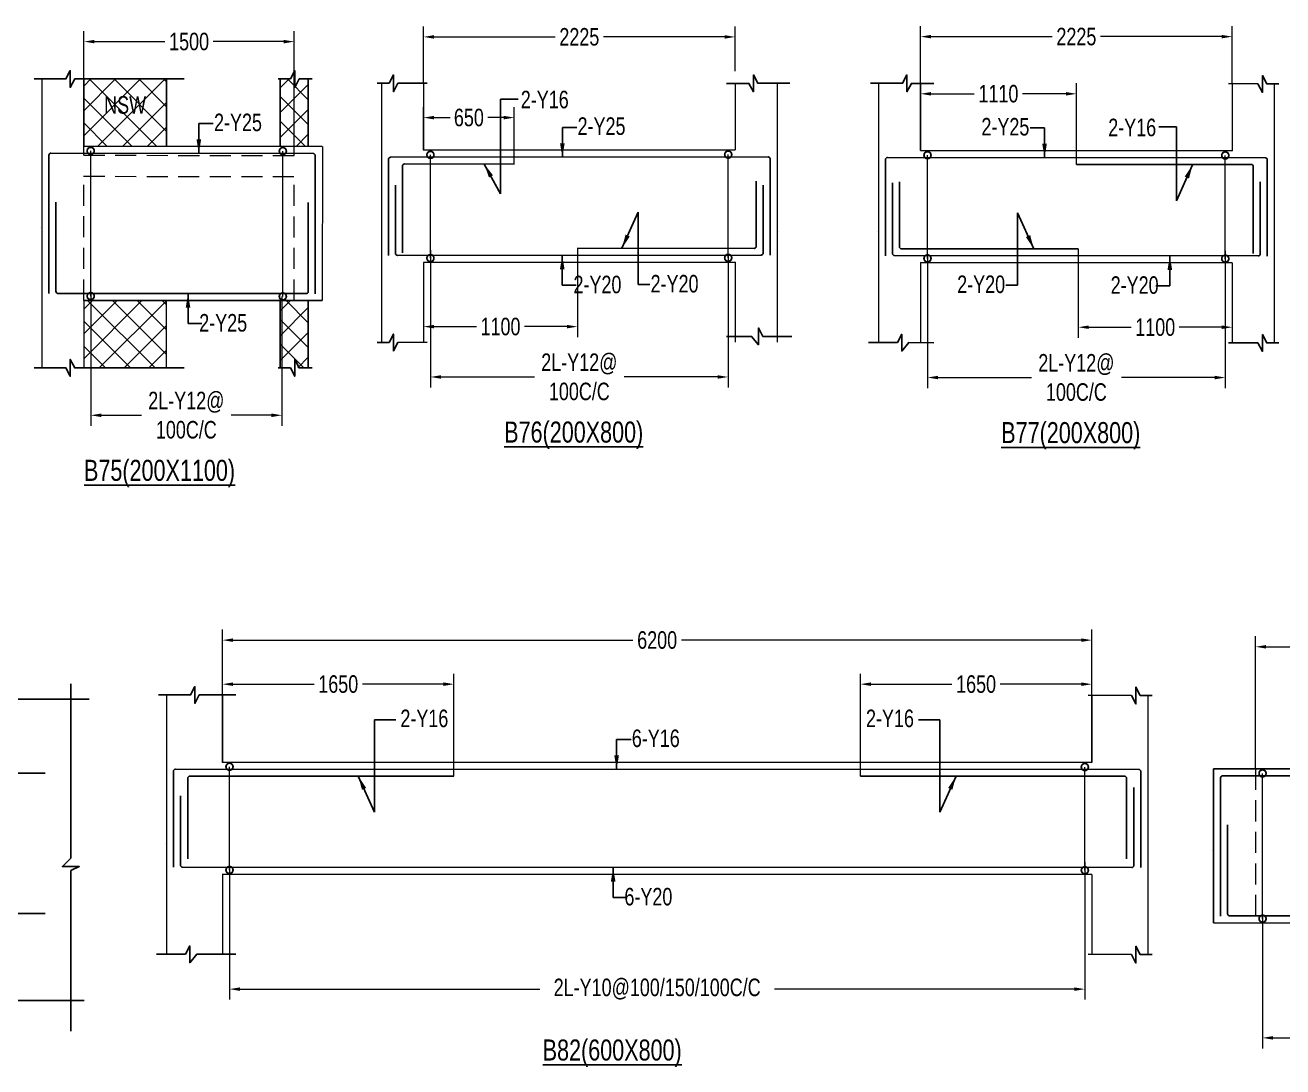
# Model space of a CAD drawing. Header units: millimetres. Extents: x -9667 to 132562, y -132456 to -91255.
# Drawn here: x 52650 to 61619, y -107970 to -100539 of the extents above; entities that cross this region are included whole.
import ezdxf

# ---------------------------------------------------------------- set-up
doc = ezdxf.new("R2010")
doc.units = ezdxf.units.MM
doc.header["$LTSCALE"] = 100
doc.header["$MEASUREMENT"] = 0
doc.linetypes.add('CONTINU', pattern=[0])
doc.linetypes.add('HIDDEN', pattern=[0.375, 0.25, -0.125])
doc.layers.get('Defpoints').update_dxf_attribs({"color": 1, "lineweight": 0})
for name, color, linetype in [('-S-BMNO', 1, 'Continuous'), ('-S-MISC', 8, 'Continuous'), ('-STR-BEAM', 7, 'CONTINU'), ('-STR-REINF', 3, 'Continuous')]:
    doc.layers.add(name, color=color, linetype=linetype)
for name, color, linetype, lineweight in [('-S-STIRRUPS DIM', 6, 'Continuous', 9), ('-S-STIRUP', 11, 'Continuous', 9), ('-S-TEXT', 6, 'Continuous', 0), ('-STR-COLUMN', 5, 'HIDDEN', 13), ('S-COL HATCH', 9, 'Continuous', 0), ('SLAB LINE', 254, 'HIDDEN', 20)]:
    doc.layers.add(name, color=color, linetype=linetype, lineweight=lineweight)
doc.styles.add('BEAM-LS', font='romans.shx', dxfattribs={"width": 0.8})
doc.styles.add('SOBHA', font='swisscl.ttf', dxfattribs={"width": 0.9})
doc.styles.add('sobha.sed', font='swisscl.ttf')
doc.dimstyles.new('S-50', dxfattribs={"dimscale": 50, "dimtxt": 2.5, "dimasz": 2, "dimexe": 0.5, "dimexo": 0.25, "dimgap": 0.25, "dimtad": 0, "dimdec": 0, "dimrnd": 0.0005, "dimzin": 0, "dimdsep": 46, "dimtxsty": 'sobha.sed', "dimblk": 'OBLIQUE', "dimcen": 0.09, "dimclrd": 8, "dimclre": 8, "dimclrt": 6, "dimadec": 0, "dimazin": 0, "dimtfac": 1, "dimtdec": 0, "dimtofl": 0, "dimtmove": 2, "dimatfit": 3, "dimfxl": 0.18, "dimtolj": 1, "dimtzin": 0, "dimlwd": -1, "dimlwe": -1, "dimarcsym": 0})
doc.dimstyles.new('S-DIM50', dxfattribs={"dimscale": 50, "dimtxt": 2.5, "dimasz": 1.5, "dimexe": 1.5, "dimexo": 1, "dimgap": 0.5, "dimtad": 0, "dimdec": 0, "dimzin": 0, "dimdsep": 46, "dimtxsty": 'SOBHA', "dimcen": 0.09, "dimclrd": 256, "dimclre": 256, "dimclrt": 6, "dimadec": 5, "dimazin": 0, "dimtfac": 1, "dimtdec": 0, "dimtofl": 0, "dimtmove": 0, "dimatfit": 3, "dimfxl": 0.18, "dimtolj": 1, "dimtzin": 0, "dimlwd": -1, "dimlwe": -1, "dimarcsym": 0})
doc.dimstyles.new('STIRUP', dxfattribs={"dimscale": 50, "dimtxt": 2.5, "dimasz": 2.2, "dimexe": 0, "dimexo": 0, "dimgap": 0.5, "dimtad": 0, "dimdec": 0, "dimzin": 0, "dimdsep": 46, "dimtxsty": 'BEAM-LS', "dimblk": 'DOTSMALL', "dimcen": 0.09, "dimclrd": 256, "dimclre": 256, "dimclrt": 256, "dimadec": 5, "dimazin": 0, "dimtfac": 1, "dimtdec": 0, "dimtofl": 0, "dimtmove": 0, "dimatfit": 3, "dimldrblk": 'DOTSMALL', "dimfxl": 0, "dimfxlon": 1, "dimtolj": 1, "dimtzin": 0, "dimlwd": -1, "dimlwe": -1, "dimarcsym": 0})
pattern_1 = [(45, (316863.11, 18748.93), (-88.38835, 88.38835), []), (135, (316863.11, 18748.93), (-88.38835, -88.38835), [])]

# ---------------------------------------------------------------- blocks, each defined once
blk = doc.blocks.new('_Oblique')
at = {"color": 0, "linetype": 'ByBlock', "lineweight": -2}
blk.add_line((-0.5, -0.5), (0.5, 0.5), dxfattribs=at)
blk = doc.blocks.new('*D183')
at = {"layer": '-S-STIRRUPS DIM', "color": 251, "transparency": 16777216}
for p, q in [((61208.7, -102148.3), (61208.7, -103127.9)), ((59085, -102191.5), (59085, -103127.9)), ((59160, -103052.9), (59826.2, -103052.9)), ((61133.7, -103052.9), (60467.5, -103052.9))]:
    blk.add_line(p, q, dxfattribs=at)
for points in [[(59160, -103040.4), (59160, -103065.4), (59085, -103052.9)], [(61133.7, -103040.4), (61133.7, -103065.4), (61208.7, -103052.9)]]:
    blk.add_solid(points, dxfattribs=at)
at = {"layer": 'Defpoints', "color": 0, "transparency": 16777216}
for p in [(61208.7, -102148.3, 178586.6), (59085, -102191.5, 0), (59085, -103052.9)]:
    blk.add_point(p, dxfattribs=at)
at = {"layer": '-S-STIRRUPS DIM', "color": 6, "transparency": 16777216, "insert": (60146.8, -103052.9), "char_height": 125, "attachment_point": 5, "style": 'sobha.sed'}
blk.add_mtext('\\A1;2L-Y12@\\P100C/C', dxfattribs=at)
blk = doc.blocks.new('_DotSmall')
at = {"color": 0, "linetype": 'ByBlock', "const_width": 0.5}
blk.add_lwpolyline([(-0.0625, 0, 1), (0.0625, 0, 1)], format="xyb", close=True, dxfattribs=at)
blk = doc.blocks.new('*D184')
at = {"layer": '-S-STIRUP', "ltscale": 100, "transparency": 16777216}
blk.add_line((61208.7, -102205.2), (61208.7, -101468.5), dxfattribs=at)
at = {"layer": 'Defpoints', "color": 0, "linetype": 'CONTINU', "ltscale": 100, "transparency": 16777216}
for p in [(61208.7, -101468.5), (61208.7, -101468.5), (61208.7, -102205.2)]:
    blk.add_point(p, dxfattribs=at)
at = {"layer": '-S-STIRUP', "linetype": 'CONTINU', "ltscale": 100, "transparency": 16777216, "xscale": 100, "yscale": 100, "zscale": 100}
for p, rotation in [((61208.7, -101468.5), 90), ((61208.7, -102205.2), 270)]:
    blk.add_blockref('_DotSmall', p, dxfattribs=dict(at, rotation=rotation))
blk = doc.blocks.new('*D185')
at = {"layer": '-S-STIRUP', "ltscale": 100, "transparency": 16777216}
blk.add_line((59085, -102203.2), (59085, -101466.5), dxfattribs=at)
at = {"layer": 'Defpoints', "color": 0, "linetype": 'CONTINU', "ltscale": 100, "transparency": 16777216}
for p in [(59085, -101466.5), (59085, -101466.5), (59085, -102203.2)]:
    blk.add_point(p, dxfattribs=at)
at = {"layer": '-S-STIRUP', "linetype": 'CONTINU', "ltscale": 100, "transparency": 16777216, "xscale": 100, "yscale": 100, "zscale": 100}
for p, rotation in [((59085, -101466.5), 90), ((59085, -102203.2), 270)]:
    blk.add_blockref('_DotSmall', p, dxfattribs=dict(at, rotation=rotation))
blk = doc.blocks.new('*D186')
at = {"layer": '-S-STIRRUPS DIM', "color": 251, "transparency": 16777216}
for p, q in [((59035, -100954.4), (59035, -100546.3)), ((61258.5, -100956.4), (61258.5, -100546.3)), ((59110, -100621.3), (59973.6, -100621.3)), ((61183.5, -100621.3), (60319.9, -100621.3))]:
    blk.add_line(p, q, dxfattribs=at)
for points in [[(59110, -100608.8), (59110, -100633.8), (59035, -100621.3)], [(61183.5, -100608.8), (61183.5, -100633.8), (61258.5, -100621.3)]]:
    blk.add_solid(points, dxfattribs=at)
at = {"layer": 'Defpoints', "color": 0, "transparency": 16777216}
for p in [(59035, -100621.3), (59035, -100954.4), (61258.5, -100956.4, 0)]:
    blk.add_point(p, dxfattribs=at)
at = {"layer": '-S-STIRRUPS DIM', "color": 6, "transparency": 16777216, "insert": (60146.8, -100621.3), "char_height": 125, "attachment_point": 5, "style": 'sobha.sed'}
blk.add_mtext('\\A1;2225', dxfattribs=at)
blk = doc.blocks.new('*D140')
at = {"layer": '-S-STIRRUPS DIM', "color": 251, "transparency": 16777216}
for p, q in [((61474.7, -106901.6), (61474.7, -107838.1)), ((66949.9, -106858.5), (66949.9, -107838.1)), ((61549.7, -107763.1), (63698.3, -107763.1)), ((66874.9, -107763.1), (64726.3, -107763.1))]:
    blk.add_line(p, q, dxfattribs=at)
for points in [[(61549.7, -107750.6), (61549.7, -107775.6), (61474.7, -107763.1)], [(66874.9, -107750.6), (66874.9, -107775.6), (66949.9, -107763.1)]]:
    blk.add_solid(points, dxfattribs=at)
at = {"layer": 'Defpoints', "color": 0, "transparency": 16777216}
for p in [(61474.7, -106901.6, 0), (66949.9, -106858.5, 178586.6), (61474.7, -107763.1)]:
    blk.add_point(p, dxfattribs=at)
at = {"layer": '-S-STIRRUPS DIM', "color": 6, "transparency": 16777216, "insert": (64212.3, -107763.1), "char_height": 125, "attachment_point": 5, "style": 'sobha.sed'}
blk.add_mtext('\\A1;2L-Y8@200C/C', dxfattribs=at)
blk = doc.blocks.new('*D142')
at = {"layer": '-S-STIRUP', "ltscale": 100, "transparency": 16777216}
blk.add_line((61474.7, -106913.3), (61474.7, -105876.6), dxfattribs=at)
at = {"layer": 'Defpoints', "color": 0, "linetype": 'CONTINU', "ltscale": 100, "transparency": 16777216}
for p in [(61474.7, -105876.6), (61474.7, -105876.6), (61474.7, -106913.3)]:
    blk.add_point(p, dxfattribs=at)
at = {"layer": '-S-STIRUP', "linetype": 'CONTINU', "ltscale": 100, "transparency": 16777216, "xscale": 100, "yscale": 100, "zscale": 100}
for p, rotation in [((61474.7, -105876.6), 90), ((61474.7, -106913.3), 270)]:
    blk.add_blockref('_DotSmall', p, dxfattribs=dict(at, rotation=rotation))
blk = doc.blocks.new('*D143')
at = {"layer": '-S-STIRRUPS DIM', "color": 251, "transparency": 16777216}
for p, q in [((61424.7, -105843.6), (61424.7, -104898.6)), ((66999.7, -105308.7), (66999.7, -104898.6)), ((61499.7, -104973.6), (64039, -104973.6)), ((66924.7, -104973.6), (64385.4, -104973.6))]:
    blk.add_line(p, q, dxfattribs=at)
for points in [[(61499.7, -104961.1), (61499.7, -104986.1), (61424.7, -104973.6)], [(66924.7, -104961.1), (66924.7, -104986.1), (66999.7, -104973.6)]]:
    blk.add_solid(points, dxfattribs=at)
at = {"layer": 'Defpoints', "color": 0, "transparency": 16777216}
for p in [(61424.7, -104973.6), (66999.7, -105308.7, 0), (61424.7, -105843.6, 0)]:
    blk.add_point(p, dxfattribs=at)
at = {"layer": '-S-STIRRUPS DIM', "color": 6, "transparency": 16777216, "insert": (64212.2, -104973.6), "char_height": 125, "attachment_point": 5, "style": 'sobha.sed'}
blk.add_mtext('\\A1;5575', dxfattribs=at)
blk = doc.blocks.new('*D159')
at = {"layer": '-S-STIRRUPS DIM', "color": 251, "transparency": 16777216}
for p, q in [((53117, -102460.5), (53117, -103397)), ((54480.9, -102473.9), (54480.9, -103397)), ((53192, -103322), (53478.3, -103322)), ((54405.9, -103322), (54119.6, -103322))]:
    blk.add_line(p, q, dxfattribs=at)
for points in [[(53192, -103309.5), (53192, -103334.5), (53117, -103322)], [(54405.9, -103309.5), (54405.9, -103334.5), (54480.9, -103322)]]:
    blk.add_solid(points, dxfattribs=at)
at = {"layer": 'Defpoints', "color": 0, "transparency": 16777216}
for p in [(53117, -102460.5, 0), (54480.9, -102473.9, 178586.6), (53117, -103322)]:
    blk.add_point(p, dxfattribs=at)
at = {"layer": '-S-STIRRUPS DIM', "color": 6, "transparency": 16777216, "insert": (53799, -103322), "char_height": 125, "attachment_point": 5, "style": 'sobha.sed'}
blk.add_mtext('\\A1;2L-Y12@\\P100C/C', dxfattribs=at)
blk = doc.blocks.new('*D160')
at = {"layer": '-S-STIRUP', "ltscale": 100, "transparency": 16777216}
blk.add_line((54487.2, -102474.3), (54487.2, -101437.6), dxfattribs=at)
at = {"layer": 'Defpoints', "color": 0, "linetype": 'CONTINU', "ltscale": 100, "transparency": 16777216}
for p in [(54487.2, -101437.6), (54487.2, -101437.6), (54487.2, -102474.3)]:
    blk.add_point(p, dxfattribs=at)
at = {"layer": '-S-STIRUP', "linetype": 'CONTINU', "ltscale": 100, "transparency": 16777216, "xscale": 100, "yscale": 100, "zscale": 100}
for p, rotation in [((54487.2, -101437.6), 90), ((54487.2, -102474.3), 270)]:
    blk.add_blockref('_DotSmall', p, dxfattribs=dict(at, rotation=rotation))
blk = doc.blocks.new('*D161')
at = {"layer": '-S-STIRUP', "ltscale": 100, "transparency": 16777216}
blk.add_line((53117, -102472.2), (53117, -101435.5), dxfattribs=at)
at = {"layer": 'Defpoints', "color": 0, "linetype": 'CONTINU', "ltscale": 100, "transparency": 16777216}
for p in [(53117, -101435.5), (53117, -101435.5), (53117, -102472.2)]:
    blk.add_point(p, dxfattribs=at)
at = {"layer": '-S-STIRUP', "linetype": 'CONTINU', "ltscale": 100, "transparency": 16777216, "xscale": 100, "yscale": 100, "zscale": 100}
for p, rotation in [((53117, -101435.5), 90), ((53117, -102472.2), 270)]:
    blk.add_blockref('_DotSmall', p, dxfattribs=dict(at, rotation=rotation))
blk = doc.blocks.new('*D162')
at = {"layer": '-S-STIRRUPS DIM', "color": 251, "transparency": 16777216}
for p, q in [((53068.7, -101402.5), (53068.7, -100581.8)), ((54568.7, -101403.6), (54568.7, -100581.8)), ((53143.7, -100656.8), (53646.8, -100656.8)), ((54493.7, -100656.8), (53990.6, -100656.8))]:
    blk.add_line(p, q, dxfattribs=at)
for points in [[(53143.7, -100644.3), (53143.7, -100669.3), (53068.7, -100656.8)], [(54493.7, -100644.3), (54493.7, -100669.3), (54568.7, -100656.8)]]:
    blk.add_solid(points, dxfattribs=at)
at = {"layer": 'Defpoints', "color": 0, "transparency": 16777216}
for p in [(53068.7, -100656.8), (53068.7, -101402.5, 0), (54568.7, -101403.6, 0)]:
    blk.add_point(p, dxfattribs=at)
at = {"layer": '-S-STIRRUPS DIM', "color": 6, "transparency": 16777216, "insert": (53818.7, -100656.8), "char_height": 125, "attachment_point": 5, "style": 'sobha.sed'}
blk.add_mtext('\\A1;1500', dxfattribs=at)
blk = doc.blocks.new('*D200')
at = {"layer": '-S-STIRRUPS DIM', "color": 251, "transparency": 16777216}
for p, q in [((54107, -106554), (54107, -107490.4)), ((60207.2, -106510.8), (60207.2, -107490.4)), ((54182, -107415.4), (56321.1, -107415.4)), ((60132.2, -107415.4), (57993, -107415.4))]:
    blk.add_line(p, q, dxfattribs=at)
for points in [[(54182, -107402.9), (54182, -107427.9), (54107, -107415.4)], [(60132.2, -107402.9), (60132.2, -107427.9), (60207.2, -107415.4)]]:
    blk.add_solid(points, dxfattribs=at)
at = {"layer": 'Defpoints', "color": 0, "transparency": 16777216}
for p in [(54107, -106554, 0), (60207.2, -106510.8, 178586.6), (54107, -107415.4)]:
    blk.add_point(p, dxfattribs=at)
at = {"layer": '-S-STIRRUPS DIM', "color": 6, "transparency": 16777216, "insert": (57157.1, -107415.4), "char_height": 125, "attachment_point": 5, "style": 'sobha.sed'}
blk.add_mtext('\\A1;2L-Y10@100/150/100C/C', dxfattribs=at)
blk = doc.blocks.new('*D201')
at = {"layer": '-S-STIRUP', "ltscale": 100, "transparency": 16777216}
blk.add_line((60207.2, -106567.8), (60207.2, -105831), dxfattribs=at)
at = {"layer": 'Defpoints', "color": 0, "linetype": 'CONTINU', "ltscale": 100, "transparency": 16777216}
for p in [(60207.2, -105831), (60207.2, -105831), (60207.2, -106567.8)]:
    blk.add_point(p, dxfattribs=at)
at = {"layer": '-S-STIRUP', "linetype": 'CONTINU', "ltscale": 100, "transparency": 16777216, "xscale": 100, "yscale": 100, "zscale": 100}
for p, rotation in [((60207.2, -105831), 90), ((60207.2, -106567.8), 270)]:
    blk.add_blockref('_DotSmall', p, dxfattribs=dict(at, rotation=rotation))
blk = doc.blocks.new('*D202')
at = {"layer": '-S-STIRUP', "ltscale": 100, "transparency": 16777216}
blk.add_line((54107, -106565.7), (54107, -105829), dxfattribs=at)
at = {"layer": 'Defpoints', "color": 0, "linetype": 'CONTINU', "ltscale": 100, "transparency": 16777216}
for p in [(54107, -105829), (54107, -105829), (54107, -106565.7)]:
    blk.add_point(p, dxfattribs=at)
at = {"layer": '-S-STIRUP', "linetype": 'CONTINU', "ltscale": 100, "transparency": 16777216, "xscale": 100, "yscale": 100, "zscale": 100}
for p, rotation in [((54107, -105829), 90), ((54107, -106565.7), 270)]:
    blk.add_blockref('_DotSmall', p, dxfattribs=dict(at, rotation=rotation))
blk = doc.blocks.new('*D203')
at = {"layer": '-S-STIRRUPS DIM', "color": 251, "transparency": 16777216}
for p, q in [((54057, -105169.4), (54057, -104850.9)), ((60257, -105261), (60257, -104850.9)), ((54132, -104925.9), (56983.4, -104925.9)), ((60182, -104925.9), (57330.6, -104925.9))]:
    blk.add_line(p, q, dxfattribs=at)
for points in [[(54132, -104913.4), (54132, -104938.4), (54057, -104925.9)], [(60182, -104913.4), (60182, -104938.4), (60257, -104925.9)]]:
    blk.add_solid(points, dxfattribs=at)
at = {"layer": 'Defpoints', "color": 0, "transparency": 16777216}
for p in [(54057, -104925.9), (54057, -105169.4, 0), (60257, -105261, 0)]:
    blk.add_point(p, dxfattribs=at)
at = {"layer": '-S-STIRRUPS DIM', "color": 6, "transparency": 16777216, "insert": (57157, -104925.9), "char_height": 125, "attachment_point": 5, "style": 'sobha.sed'}
blk.add_mtext('\\A1;6200', dxfattribs=at)
blk = doc.blocks.new('*D357')
at = {"layer": '-S-STIRRUPS DIM', "color": 251, "transparency": 16777216}
for p, q in [((60159.8, -102134.4), (60159.8, -102769)), ((61258.5, -102235.5), (61258.5, -102769)), ((60234.8, -102694), (60537.2, -102694)), ((61183.5, -102694), (60881, -102694))]:
    blk.add_line(p, q, dxfattribs=at)
for points in [[(60234.8, -102681.5), (60234.8, -102706.5), (60159.8, -102694)], [(61183.5, -102681.5), (61183.5, -102706.5), (61258.5, -102694)]]:
    blk.add_solid(points, dxfattribs=at)
at = {"layer": 'Defpoints', "color": 0, "transparency": 16777216}
for p in [(60159.8, -102134.4, 0), (61258.5, -102235.5, 0), (60159.8, -102694)]:
    blk.add_point(p, dxfattribs=at)
at = {"layer": '-S-STIRRUPS DIM', "color": 6, "transparency": 16777216, "insert": (60709.1, -102694), "char_height": 125, "attachment_point": 5, "style": 'sobha.sed'}
blk.add_mtext('\\A1;1100', dxfattribs=at)
blk = doc.blocks.new('*D358')
at = {"layer": '-S-STIRRUPS DIM', "color": 251, "transparency": 16777216}
for p, q in [((59035, -101433.5), (59035, -100954)), ((60146.8, -101534.4), (60146.8, -100954)), ((59110, -101029), (59419, -101029)), ((60071.8, -101029), (59762.8, -101029))]:
    blk.add_line(p, q, dxfattribs=at)
for points in [[(59110, -101016.5), (59110, -101041.5), (59035, -101029)], [(60071.8, -101016.5), (60071.8, -101041.5), (60146.8, -101029)]]:
    blk.add_solid(points, dxfattribs=at)
at = {"layer": 'Defpoints', "color": 0, "transparency": 16777216}
for p in [(59035, -101029), (59035, -101433.5, 0), (60146.8, -101534.4, 0)]:
    blk.add_point(p, dxfattribs=at)
at = {"layer": '-S-STIRRUPS DIM', "color": 6, "transparency": 16777216, "insert": (59590.9, -101029), "char_height": 125, "attachment_point": 5, "style": 'sobha.sed'}
blk.add_mtext('\\A1;1110', dxfattribs=at)
blk = doc.blocks.new('*D424')
at = {"layer": '-S-STIRRUPS DIM', "color": 251, "transparency": 16777216}
for p, q in [((55490.2, -101429.4), (55490.2, -101123.9)), ((56137.9, -101530.3), (56137.9, -101123.9)), ((55565.2, -101198.9), (55679.6, -101198.9)), ((56062.9, -101198.9), (55948.5, -101198.9))]:
    blk.add_line(p, q, dxfattribs=at)
for points in [[(55565.2, -101186.4), (55565.2, -101211.4), (55490.2, -101198.9)], [(56062.9, -101186.4), (56062.9, -101211.4), (56137.9, -101198.9)]]:
    blk.add_solid(points, dxfattribs=at)
at = {"layer": 'Defpoints', "color": 0, "transparency": 16777216}
for p in [(55490.2, -101198.9), (55490.2, -101429.4, 0), (56137.9, -101530.3, 0)]:
    blk.add_point(p, dxfattribs=at)
at = {"layer": '-S-STIRRUPS DIM', "color": 6, "transparency": 16777216, "insert": (55814.1, -101198.9), "char_height": 125, "attachment_point": 5, "style": 'sobha.sed'}
blk.add_mtext('\\A1;650', dxfattribs=at)
blk = doc.blocks.new('*D420')
at = {"layer": '-S-STIRRUPS DIM', "color": 251, "transparency": 16777216}
for p, q in [((55540, -102144.2), (55540, -103123.8)), ((57663.7, -102187.4), (57663.7, -103123.8)), ((55615, -103048.8), (56281.2, -103048.8)), ((57588.7, -103048.8), (56922.5, -103048.8))]:
    blk.add_line(p, q, dxfattribs=at)
for points in [[(55615, -103036.3), (55615, -103061.3), (55540, -103048.8)], [(57588.7, -103036.3), (57588.7, -103061.3), (57663.7, -103048.8)]]:
    blk.add_solid(points, dxfattribs=at)
at = {"layer": 'Defpoints', "color": 0, "transparency": 16777216}
for p in [(55540, -102144.2, 178586.6), (57663.7, -102187.4, 0), (57663.7, -103048.8)]:
    blk.add_point(p, dxfattribs=at)
at = {"layer": '-S-STIRRUPS DIM', "color": 6, "transparency": 16777216, "insert": (56601.9, -103048.8), "char_height": 125, "attachment_point": 5, "style": 'sobha.sed'}
blk.add_mtext('\\A1;2L-Y12@\\P100C/C', dxfattribs=at)
blk = doc.blocks.new('*D421')
at = {"layer": '-S-STIRRUPS DIM', "color": 251, "transparency": 16777216}
for p, q in [((55490.2, -100958.4), (55490.2, -100548.3)), ((57713.7, -100866.8), (57713.7, -100548.3)), ((55565.2, -100623.3), (56428.8, -100623.3)), ((57638.7, -100623.3), (56775.1, -100623.3))]:
    blk.add_line(p, q, dxfattribs=at)
for points in [[(55565.2, -100610.8), (55565.2, -100635.8), (55490.2, -100623.3)], [(57638.7, -100610.8), (57638.7, -100635.8), (57713.7, -100623.3)]]:
    blk.add_solid(points, dxfattribs=at)
at = {"layer": 'Defpoints', "color": 0, "transparency": 16777216}
for p in [(57713.7, -100623.3), (57713.7, -100866.8, 0), (55490.2, -100958.4, 0)]:
    blk.add_point(p, dxfattribs=at)
at = {"layer": '-S-STIRRUPS DIM', "color": 6, "transparency": 16777216, "insert": (56601.9, -100623.3), "char_height": 125, "attachment_point": 5, "style": 'sobha.sed'}
blk.add_mtext('\\A1;2225', dxfattribs=at)
blk = doc.blocks.new('*D422')
at = {"layer": '-S-STIRUP', "ltscale": 100, "transparency": 16777216}
blk.add_line((55540, -102201.2), (55540, -101464.4), dxfattribs=at)
at = {"layer": 'Defpoints', "color": 0, "linetype": 'CONTINU', "ltscale": 100, "transparency": 16777216}
for p in [(55540, -101464.4), (55540, -101464.4), (55540, -102201.2)]:
    blk.add_point(p, dxfattribs=at)
at = {"layer": '-S-STIRUP', "linetype": 'CONTINU', "ltscale": 100, "transparency": 16777216, "xscale": 100, "yscale": 100, "zscale": 100}
for p, rotation in [((55540, -101464.4), 90), ((55540, -102201.2), 270)]:
    blk.add_blockref('_DotSmall', p, dxfattribs=dict(at, rotation=rotation))
blk = doc.blocks.new('*D423')
at = {"layer": '-S-STIRUP', "ltscale": 100, "transparency": 16777216}
blk.add_line((57663.7, -102199.1), (57663.7, -101462.4), dxfattribs=at)
at = {"layer": 'Defpoints', "color": 0, "linetype": 'CONTINU', "ltscale": 100, "transparency": 16777216}
for p in [(57663.7, -101462.4), (57663.7, -101462.4), (57663.7, -102199.1)]:
    blk.add_point(p, dxfattribs=at)
at = {"layer": '-S-STIRUP', "linetype": 'CONTINU', "ltscale": 100, "transparency": 16777216, "xscale": 100, "yscale": 100, "zscale": 100}
for p, rotation in [((57663.7, -101462.4), 90), ((57663.7, -102199.1), 270)]:
    blk.add_blockref('_DotSmall', p, dxfattribs=dict(at, rotation=rotation))
blk = doc.blocks.new('*D486')
at = {"layer": '-S-STIRRUPS DIM', "color": 251, "transparency": 16777216}
for p, q in [((56588.9, -102130.3), (56588.9, -102764.9)), ((55490.2, -102231.4), (55490.2, -102764.9)), ((55565.2, -102689.9), (55867.7, -102689.9)), ((56513.9, -102689.9), (56211.5, -102689.9))]:
    blk.add_line(p, q, dxfattribs=at)
for points in [[(55565.2, -102677.4), (55565.2, -102702.4), (55490.2, -102689.9)], [(56513.9, -102677.4), (56513.9, -102702.4), (56588.9, -102689.9)]]:
    blk.add_solid(points, dxfattribs=at)
at = {"layer": 'Defpoints', "color": 0, "transparency": 16777216}
for p in [(56588.9, -102130.3, 0), (55490.2, -102231.4, 0), (56588.9, -102689.9)]:
    blk.add_point(p, dxfattribs=at)
at = {"layer": '-S-STIRRUPS DIM', "color": 6, "transparency": 16777216, "insert": (56039.6, -102689.9), "char_height": 125, "attachment_point": 5, "style": 'sobha.sed'}
blk.add_mtext('\\A1;1100', dxfattribs=at)
blk = doc.blocks.new('*D614')
at = {"layer": '-S-STIRRUPS DIM', "color": 251, "transparency": 16777216}
for p, q in [((54057, -105798), (54057, -105165.2)), ((55708, -105895.8), (55708, -105165.2)), ((54132, -105240.2), (54710.6, -105240.2)), ((55633, -105240.2), (55054.4, -105240.2))]:
    blk.add_line(p, q, dxfattribs=at)
for points in [[(54132, -105227.7), (54132, -105252.7), (54057, -105240.2)], [(55633, -105227.7), (55633, -105252.7), (55708, -105240.2)]]:
    blk.add_solid(points, dxfattribs=at)
at = {"layer": 'Defpoints', "color": 0, "transparency": 16777216}
for p in [(54057, -105240.2), (54057, -105798, 0), (55708, -105895.8, 0)]:
    blk.add_point(p, dxfattribs=at)
at = {"layer": '-S-STIRRUPS DIM', "color": 6, "transparency": 16777216, "insert": (54882.5, -105240.2), "char_height": 125, "attachment_point": 5, "style": 'sobha.sed'}
blk.add_mtext('\\A1;1650', dxfattribs=at)
blk = doc.blocks.new('*D615')
at = {"layer": '-S-STIRRUPS DIM', "color": 251, "transparency": 16777216}
for p, q in [((58606, -105895.8), (58606, -105165.2)), ((60257, -105798), (60257, -105165.2)), ((58681, -105240.2), (59259.6, -105240.2)), ((60182, -105240.2), (59603.4, -105240.2))]:
    blk.add_line(p, q, dxfattribs=at)
for points in [[(58681, -105227.7), (58681, -105252.7), (58606, -105240.2)], [(60182, -105227.7), (60182, -105252.7), (60257, -105240.2)]]:
    blk.add_solid(points, dxfattribs=at)
at = {"layer": 'Defpoints', "color": 0, "transparency": 16777216}
for p in [(60257, -105240.2), (60257, -105798, 0), (58606, -105895.8, 0)]:
    blk.add_point(p, dxfattribs=at)
at = {"layer": '-S-STIRRUPS DIM', "color": 6, "transparency": 16777216, "insert": (59431.5, -105240.2), "char_height": 125, "attachment_point": 5, "style": 'sobha.sed'}
blk.add_mtext('\\A1;1650', dxfattribs=at)

msp = doc.modelspace()

# ---------------------------------------------------------------- hatches: boundary and pattern name
at = {"layer": 'S-COL HATCH'}
h = msp.add_hatch(dxfattribs=at)
h.set_pattern_fill('ANSI37', color=252, scale=1000)
h.set_pattern_definition(pattern_1)
h.paths.add_polyline_path([(53067, -101402.5), (53658.3, -101402.5), (53658.3, -100923.4), (53067, -100923.4)])
h.paths.add_polyline_path([(54468.7, -101403.7), (54668.7, -101403.7), (54668.7, -100924.4), (54468.7, -100924.4)])
h = msp.add_hatch(dxfattribs=at)
h.set_pattern_fill('ANSI37', color=252, scale=1000)
h.set_pattern_definition(pattern_1)
h.paths.add_polyline_path([(53067, -102505.2), (53658.3, -102505.2), (53658.3, -102984.3), (53067, -102984.3)])
h.paths.add_polyline_path([(54468.7, -102504.1), (54668.7, -102504.1), (54668.7, -102983.3), (54468.7, -102983.3)])

# ---------------------------------------------------------------- linework, layer by layer
at = {"layer": '-S-MISC', "linetype": 'ByBlock', "ltscale": 1000, "elevation": 0}
for points in [[(52712.8, -100923.2), (52940.7, -100923.2), (52971.5, -100863.5), (52971.5, -100983.7), (53003.5, -100923.4), (53783.1, -100923.4)], [(54455.1, -100923.2), (54541.2, -100923.2), (54572, -100863.5), (54572, -100983.7), (54603.9, -100923.4), (54696.1, -100923.4)], [(55159, -100954.2), (55244.7, -100954.2), (55275.6, -100894.5), (55275.6, -101014.7), (55308.4, -100954.2), (55517.1, -100952.1)], [(58102.5, -100954.2), (57874.6, -100954.2), (57843.8, -100894.5), (57843.8, -101014.7), (57811.9, -100954.4), (57650.9, -100954.4)], [(58679.2, -100954.1), (58907.1, -100954.1), (58937.9, -100894.4), (58937.9, -101014.6), (58969.8, -100954.4), (59130.8, -100954.4)], [(61589.7, -100958.3), (61504, -100958.3), (61473.1, -100898.6), (61473.1, -101018.8), (61440.3, -100958.3), (61231.6, -100956.2)], [(58117.5, -102759), (57910.7, -102759), (57879.8, -102699.4), (57879.8, -102819.5), (57830, -102759), (57650.9, -102759.3)], [(55159, -102802.4), (55244.7, -102802.4), (55275.6, -102742.7), (55275.6, -102862.9), (55308.4, -102802.4), (55517.1, -102800.3)], [(58664.2, -102804.1), (58871, -102804.1), (58901.9, -102744.4), (58901.9, -102864.6), (58951.7, -102804.1), (59130.8, -102804.4)], [(61589.7, -102806.4), (61504, -102806.4), (61473.1, -102746.8), (61473.1, -102866.9), (61440.3, -102806.4), (61231.6, -102804.3)], [(52712.8, -102984.6), (52940.7, -102984.6), (52971.5, -103044.2), (52971.5, -102924.1), (53003.5, -102984.3), (53783.1, -102984.3)], [(54455.1, -102984.6), (54541.2, -102984.6), (54572, -103044.2), (54572, -102924.1), (54603.9, -102984.3), (54696.1, -102984.3)], [(51707.7, -105346.4), (52279.5, -105346.4), (52310.4, -105286.8), (52310.4, -105406.9), (52360.2, -105346.4), (53107.2, -105346.4)], [(52976, -107714.4), (52976, -106569.8), (53035.7, -106541.3), (52915.5, -106541.3), (52976, -106480.2), (52976, -105238.3)], [(53601.2, -105316.6), (53829, -105316.6), (53859.9, -105256.9), (53859.9, -105377.1), (53891.8, -105316.9), (54152.8, -105316.9)], [(60688.2, -105320.8), (60602.5, -105320.8), (60571.6, -105261.1), (60571.6, -105381.3), (60538.8, -105320.8), (60230.1, -105318.7)], [(53586.2, -107166.6), (53793, -107166.6), (53823.9, -107106.9), (53823.9, -107227.1), (53873.7, -107166.6), (54152.8, -107166.9)], [(60688.2, -107168.9), (60602.5, -107168.9), (60571.6, -107109.3), (60571.6, -107229.5), (60538.8, -107168.9), (60230.1, -107166.9)], [(53071.6, -107496.4), (52523.8, -107496.4), (52495.3, -107436.8), (52495.3, -107556.9), (52480.2, -107496.4), (51897.2, -107496.4)]]:
    msp.add_lwpolyline(points, dxfattribs=at)
at = {"layer": '-STR-BEAM'}
for p, q in [((53067, -101402.5, 0), (54768.7, -101403.8, 0)), ((57713.7, -101429.4, 0), (55490.2, -101431.4, 0)), ((59035, -101433.5, 0), (61258.5, -101435.5, 0)), ((57713.7, -102229.4, 0), (55490.2, -102231.4, 0)), ((59035, -102233.5, 0), (61258.5, -102235.5, 0)), ((53067, -102502.5, 0), (54768.7, -102503.8, 0)), ((54057, -105796, 0), (60257, -105798, 0)), ((61124.7, -105843.6), (67299.7, -105843.6)), ((61124.7, -105843.6), (61124.7, -106943.6)), ((54057, -106596, 0), (60257, -106598, 0)), ((61124.7, -106943.6), (67299.7, -106945.7))]:
    msp.add_line(p, q, dxfattribs=at)
at = {"layer": '-STR-COLUMN', "linetype": 'Continuous', "ltscale": 10}
for p, q in [((52768.6, -100923.2, 0), (52768.6, -102984.6, 0)), ((53067, -100923.4, 0), (53067, -101402.5, 0)), ((53067, -100924.4, 0), (53067, -101403.5, 0)), ((53658.3, -101402.9, 0), (53658.7, -100923.7, 0)), ((53658.4, -100923.9, 0), (53658.4, -101402.9, 0)), ((54468.7, -101403.7, 0), (54468.7, -100924.3, 0)), ((54468.7, -100924.4, 0), (54468.7, -101403.5, 0)), ((54668.7, -100924.4, 0), (54668.7, -101403.5, 0)), ((55190.2, -100952.3, 0), (55190.2, -102802.3, 0)), ((55490.2, -100952.4, 0), (55490.2, -101431.4, 0)), ((57713.7, -100954.4, 0), (57713.7, -101429.4, 0)), ((58013.7, -100954.2, 0), (58013.7, -102800, 0)), ((58735, -100954.1, 0), (58735, -102804.1, 0)), ((59035, -100954.4, 0), (59035, -101433.5, 0)), ((61258.5, -100956.4, 0), (61258.5, -101435.5, 0)), ((61558.5, -100956.4, 0), (61558.5, -102806.4, 0)), ((54769.9, -101403.8, 0), (54768.7, -102503.8, 0)), ((55490.2, -102231.4, 0), (55490.2, -102802.4, 0)), ((57713.7, -102229.4, 0), (57713.7, -102800.3, 0)), ((59035, -102233.5, 0), (59035, -102804.4, 0)), ((61258.5, -102235.5, 0), (61258.5, -102806.4, 0)), ((53067, -102502.5, 0), (53067, -102984.3, 0)), ((53658.4, -102983.9, 0), (53658.4, -102504.8, 0)), ((54468.7, -102504.1, 0), (54468.7, -102983.4, 0)), ((54468.7, -102983.3, 0), (54468.7, -102504.2, 0)), ((54668.7, -102983.3, 0), (54668.7, -102504.2, 0)), ((53657, -105316.6, 0), (53657, -107166.6, 0)), ((54057, -105316.9, 0), (54057, -105796, 0)), ((60257, -105318.9, 0), (60257, -105798, 0)), ((60657, -105318.9, 0), (60657, -107168.9, 0)), ((54057, -106596, 0), (54057, -107166.9, 0)), ((60257, -106598, 0), (60257, -107168.9, 0))]:
    msp.add_line(p, q, dxfattribs=at)
at = {"layer": '-STR-REINF', "ltscale": 10}
for p, q in [((52818.6, -101467.3, 0), (52818.6, -102452.9, 0)), ((52833.6, -101452.3, 0), (54703.7, -101454.6, 0)), ((54718.7, -101469.6, 0), (54718.7, -102455.3, 0)), ((55240.2, -101496.4, 0), (55240.2, -102182.1, 0)), ((57948.7, -101479.1, 0), (55255.2, -101481.4, 0)), ((55355.2, -101529.2, 0), (56137.9, -101530.3, 0)), ((57963.7, -101494.1, 0), (57963.7, -102179.8, 0)), ((58785, -101498.2, 0), (58785, -102183.9, 0)), ((58800, -101483.2, 0), (61493.5, -101485.5, 0)), ((61393.5, -101533.3, 0), (60146.8, -101534.4, 0)), ((61508.5, -101500.5, 0), (61508.5, -102186.2, 0)), ((55340.2, -101544.2, 0), (55340.2, -102164.1, 0)), ((61408.5, -101548.3, 0), (61408.5, -102168.2, 0)), ((55290.2, -101679.9, 0), (55290.2, -102166.4, 0)), ((57863.7, -101652.9, 0), (57863.7, -102116.4, 0)), ((57913.7, -101679.9, 0), (57913.7, -102164.1, 0)), ((58835, -101664, 0), (58835, -102168.2, 0)), ((58885, -101657, 0), (58885, -102120.5, 0)), ((61458.5, -101657, 0), (61458.5, -102170.5, 0)), ((52868.6, -101802.3, 0), (52868.6, -102437.3, 0)), ((54668.7, -101804.6, 0), (54668.7, -102439.6, 0)), ((52761.4, -101982.3, 0), (52761.9, -101982.3, 0)), ((58020.9, -102009.1, 0), (58020.4, -102009.1, 0)), ((58727.8, -102013.2, 0), (58728.3, -102013.2, 0)), ((57848.7, -102131.4, 0), (56588.9, -102130.3, 0)), ((58900, -102135.5, 0), (60159.8, -102134.4, 0)), ((55305.2, -102181.4, 0), (57898.7, -102179.1, 0)), ((61443.5, -102185.5, 0), (58850, -102183.2, 0)), ((54653.7, -102454.6, 0), (52883.6, -102452.3, 0)), ((43593, -105875.5, 0), (52793, -105875.5, 0)), ((53707, -105860.7, 0), (53707, -106546.4, 0)), ((53722, -105845.7, 0), (60592, -105848, 0)), ((53809, -105911, 0), (53809, -106485, 0)), ((53824, -105896, 0), (55708, -105896, 0)), ((60490, -105896, 0), (58606, -105896, 0)), ((60505, -105911, 0), (60505, -106485, 0)), ((60607, -105863, 0), (60607, -106548.7, 0)), ((61174.7, -105908.4), (61174.7, -106894)), ((61189.7, -105893.4, 0), (67234.7, -105895.7)), ((60557, -105976, 0), (60557, -106533, 0)), ((53757, -106036.7, 0), (53757, -106530.7, 0)), ((61224.7, -106243.4), (61224.7, -106878.4)), ((53649.8, -106375.7, 0), (53650.3, -106375.7, 0)), ((61117.5, -106423.4, 0), (61118, -106423.4, 0)), ((60542, -106548, 0), (53772, -106545.7, 0)), ((52793, -106875.5, 0), (43593, -106875.5, 0)), ((67184.7, -106895.7), (61239.7, -106893.4, 0))]:
    msp.add_line(p, q, dxfattribs=at)
for centre, start, end in [((52833.6, -101467.3, 0), 90, 180), ((54703.7, -101469.6, 0), 0, 90), ((55255.2, -101496.4, 0), 90, 180), ((57948.7, -101494.1, 0), 0, 90), ((58800, -101498.2, 0), 90, 180), ((61493.5, -101500.5, 0), 0, 90), ((57848.7, -102116.4, 0), 269.94872, 0), ((57898.7, -102164.1, 0), 270, 0), ((58900, -102120.5, 0), 180, 270.05128), ((55305.2, -102166.4, 0), 180, 270), ((58850, -102168.2, 0), 180, 270), ((61443.5, -102170.5, 0), 270, 0), ((52883.6, -102437.3, 0), 180, 270), ((54653.7, -102439.6, 0), 270, 0), ((53722, -105860.7, 0), 90, 180), ((60592, -105863, 0), 0, 90), ((61189.7, -105908.4), 90, 180), ((53772, -106530.7, 0), 180, 270), ((60542, -106533, 0), 270, 0), ((61239.7, -106878.4), 180, 270)]:
    msp.add_arc(centre, 15, start, end, dxfattribs=at)
at = {"layer": '-STR-REINF', "ltscale": 10, "extrusion": (2.53711e-10, -4.45724e-09, 1)}
msp.add_arc((55355.2, -101544.2, 0), 15, 89.95063, 180, dxfattribs=at)
at = {"layer": '-STR-REINF', "ltscale": 10, "extrusion": (-2.53124e-10, -5.13916e-09, 1)}
msp.add_arc((61393.5, -101548.3, 0), 15, 0, 90.04937, dxfattribs=at)
at = {"layer": '-STR-REINF', "ltscale": 10, "extrusion": (-2.05227e-09, 0, 1)}
msp.add_arc((53824, -105911, 0), 15, 90, 180, dxfattribs=at)
at = {"layer": '-STR-REINF', "ltscale": 10, "extrusion": (2.05227e-09, 0, 1)}
msp.add_arc((60490, -105911, 0), 15, 0, 90, dxfattribs=at)
at = {"color": 6}
for p, q in [((53067, -101402.9, 0), (53067, -100923.4, 0)), ((53658.3, -100923.4, 0), (53658.3, -101402.9, 0)), ((54668.7, -100924.3, 0), (54668.7, -101403.7, 0)), ((54668.7, -102983.4, 0), (54668.7, -102504.1, 0))]:
    msp.add_line(p, q, dxfattribs=at)
at = {"layer": 'SLAB LINE', "color": 8, "linetype": 'HIDDEN', "ltscale": 6}
for p, q in [((53067, -101467.5, 0), (53067, -101403.5, 0)), ((54568.8, -101468.6, 0), (54568.8, -101404.6, 0)), ((53067, -101467.5, 0), (54568.7, -101468.6, 0)), ((53066.8, -101617.5, 0), (54568.7, -101618.6, 0)), ((53067, -102502.5, 0), (53067, -101617.5, 0)), ((54568.8, -102503.6, 0), (54568.8, -101618.6, 0)), ((61424.7, -105843.6), (61424.7, -106943.7))]:
    msp.add_line(p, q, dxfattribs=at)

# ---------------------------------------------------------------- texts
at = {"layer": '-S-BMNO', "color": 4, "linetype": 'Continuous', "style": 'sobha.sed'}
for s, p in [('%%UB76(200X800)', (56066.2, -103516.8)), ('%%UB77(200X800)', (59611, -103520.8)), ('%%UB75(200X1100)', (53069.5, -103789.9)), ('%%UB82(600X800)', (56340.6, -107924.7, 0))]:
    msp.add_text(s, height=150, dxfattribs=at).set_placement(p)
at = {"layer": '-S-TEXT', "color": 6, "style": 'sobha.sed'}
msp.add_text('NSW', height=125, dxfattribs=at).set_placement((53213.1, -101171, 0))
at = {"layer": '-S-TEXT', "color": 6, "char_height": 125, "style": 'sobha.sed'}
for s, insert, attachment_point in [('\\A1;2-Y16', (56526.2, -101007.4, 0), 3), ('\\A1;2-Y25', (53996.6, -101170.3), 1), ('\\A1;2-Y25', (56589.3, -101197.1), 1), ('\\A1;2-Y25', (59811.4, -101201.2), 3), ('\\A1;2-Y16', (60374, -101206.5, 0), 1), ('\\A1;2-Y20', (56560.2, -102326.7), 1), ('\\A1;2-Y20', (57110.2, -102447.7, 0), 7), ('\\A1;2-Y20', (59638.5, -102451.8, 0), 9), ('\\A1;2-Y20', (60733.2, -102330.8), 3), ('\\A1;2-Y25', (53891.1, -102599.9), 1), ('\\A1;2-Y16', (55667.6, -105421.5, 0), 3), ('\\A1;2-Y16', (58646.4, -105421.5, 0), 1), ('\\A1;6-Y16', (56976.2, -105563.7, 0), 1), ('\\A1;6-Y20', (56923.4, -106693.3, 0), 1)]:
    msp.add_mtext(s, dxfattribs=dict(at, insert=insert, attachment_point=attachment_point))

# ---------------------------------------------------------------- dimensions: what is measured, and where the dimension line sits
at = {"layer": '-S-STIRRUPS DIM'}
dim = msp.add_linear_dim(base=(57713.6946, -100623.2876), p1=(55490.1918, -100958.4048, 0), p2=(57713.6946, -100866.8393, 0), dimstyle='S-DIM50', override={"dimscale": 1, "dimtxt": 125, "dimasz": 75, "dimexe": 75, "dimexo": 0, "dimgap": 25, "dimrnd": 5, "dimtxsty": 'sobha.sed', "dimsah": 1, "dimcen": 4.5, "dimclrd": 251, "dimclre": 251, "dimfxl": 75}, dxfattribs=at)
dim.commit()
dim.dimension.update_dxf_attribs({"geometry": '*D421', "text_midpoint": (56601.9432, -100623.2876)})
for base, p1, p2, angle, picture, middle in [((59035.0012, -100621.3166, 0), (61258.5025, -100956.4338, 0), (59035.0012, -100954.3573, 0), 180, '*D186', (60146.7518, -100621.3166, 0)), ((53068.7, -100656.8), (54568.7, -101403.6, 0), (53068.7, -101402.5, 0), 180, '*D162', (53818.7, -100656.8)), ((59035, -101029), (60146.8, -101534.4, 0), (59035, -101433.5, 0), 0, '*D358', (59590.9, -101029)), ((55490.2, -101198.9), (56137.9, -101530.3, 0), (55490.2, -101429.4, 0), 180, '*D424', (55814.1, -101198.9)), ((56588.9, -102689.9), (55490.2, -102231.4, 0), (56588.9, -102130.3, 0), 180, '*D486', (56039.6, -102689.9)), ((60159.8, -102694), (61258.5, -102235.5, 0), (60159.8, -102134.4, 0), 0, '*D357', (60709.1, -102694)), ((54057, -104925.9, 0), (60257, -105261, 0), (54057, -105169.4, 0), 180, '*D203', (57157, -104925.9, 0)), ((61424.7, -104973.6, 0), (66999.7, -105308.7), (61424.7, -105843.6), 180, '*D143', (64212.2, -104973.6, 0)), ((54057, -105240.2, 0), (55708, -105895.8, 0), (54057, -105798, 0), 180, '*D614', (54882.5, -105240.2, 0)), ((60257, -105240.2, 0), (58606, -105895.8, 0), (60257, -105798, 0), 0, '*D615', (59431.5, -105240.2, 0))]:
    dim = msp.add_linear_dim(base=base, p1=p1, p2=p2, angle=angle, dimstyle='S-DIM50', override={"dimscale": 1, "dimtxt": 125, "dimasz": 75, "dimexe": 75, "dimexo": 0, "dimgap": 25, "dimrnd": 5, "dimtxsty": 'sobha.sed', "dimsah": 1, "dimcen": 4.5, "dimclrd": 251, "dimclre": 251, "dimfxl": 75}, dxfattribs=at)
    dim.commit()
    dim.dimension.update_dxf_attribs({"geometry": picture, "text_midpoint": middle})
dim = msp.add_linear_dim(base=(57663.7, -103048.8), p1=(55540, -102144.2, 178586.6), p2=(57663.7, -102187.4, 0), text='2L-Y12@\\P100C/C', dimstyle='S-DIM50', override={"dimscale": 1, "dimtxt": 125, "dimasz": 75, "dimexe": 75, "dimexo": 0, "dimgap": 25, "dimtxsty": 'sobha.sed', "dimsah": 1, "dimcen": 4.5, "dimclrd": 251, "dimclre": 251, "dimfxl": 75}, dxfattribs=at)
dim.commit()
dim.dimension.update_dxf_attribs({"geometry": '*D420', "text_midpoint": (56601.9, -103048.8)})
for base, p1, p2, text, picture, middle in [((59085, -103052.9), (61208.7, -102148.3, 178586.6), (59085, -102191.5, 0), '2L-Y12@\\P100C/C', '*D183', (60146.8, -103052.9)), ((53117, -103322, 0), (54480.9, -102473.9, 178586.6), (53117, -102460.5, 0), '2L-Y12@\\P100C/C', '*D159', (53799, -103322, 0)), ((54107, -107415.4, 0), (60207.2, -106510.8, 178586.6), (54107, -106554, 0), '2L-Y10@100/150/100C/C', '*D200', (57157.1, -107415.4, 0)), ((61474.7, -107763.1, 0), (66949.9, -106858.5, 178586.6), (61474.7, -106901.6), '2L-Y8@200C/C', '*D140', (64212.3, -107763.1, 0))]:
    dim = msp.add_linear_dim(base=base, p1=p1, p2=p2, angle=180, text=text, dimstyle='S-DIM50', override={"dimscale": 1, "dimtxt": 125, "dimasz": 75, "dimexe": 75, "dimexo": 0, "dimgap": 25, "dimtxsty": 'sobha.sed', "dimsah": 1, "dimcen": 4.5, "dimclrd": 251, "dimclre": 251, "dimfxl": 75}, dxfattribs=at)
    dim.commit()
    dim.dimension.update_dxf_attribs({"geometry": picture, "text_midpoint": middle})
at = {"layer": '-S-STIRUP', "linetype": 'CONTINU', "ltscale": 100}
for base, p1, p2, picture, middle in [((53117, -101435.5, 0), (53117, -102472.2, 0), (53117, -101435.5, 0), '*D161', (53117, -101953.9, 0)), ((54487.2, -101437.6, 178586.6), (54487.2, -102474.3, 178586.6), (54487.2, -101437.6, 178586.6), '*D160', (54487.2, -101956, 178586.6)), ((55540, -101464.4, 178586.6), (55540, -102201.2, 178586.6), (55540, -101464.4, 178586.6), '*D422', (55540, -101832.8, 178586.6)), ((57663.7, -101462.4, 0), (57663.7, -102199.1, 0), (57663.7, -101462.4, 0), '*D423', (57663.7, -101830.7, 0)), ((59085, -101466.5, 0), (59085, -102203.2, 0), (59085, -101466.5, 0), '*D185', (59085, -101834.8, 0)), ((61208.7, -101468.5, 178586.6), (61208.7, -102205.2, 178586.6), (61208.7, -101468.5, 178586.6), '*D184', (61208.7, -101836.9, 178586.6)), ((54107, -105829, 0), (54107, -106565.7, 0), (54107, -105829, 0), '*D202', (54107, -106197.3, 0)), ((60207.2, -105831, 178586.6), (60207.2, -106567.8, 178586.6), (60207.2, -105831, 178586.6), '*D201', (60207.2, -106199.4, 178586.6)), ((61474.7, -105876.6), (61474.7, -106913.3), (61474.7, -105876.6), '*D142', (61474.7, -106395))]:
    dim = msp.add_linear_dim(base=base, p1=p1, p2=p2, angle=90, text=' ', dimstyle='STIRUP', override={"dimasz": 2}, dxfattribs=at)
    dim.commit()
    dim.dimension.update_dxf_attribs({"geometry": picture, "text_midpoint": middle})

# ---------------------------------------------------------------- leaders
at = {"layer": '-S-MISC'}
for points in [[(55924.1, -101530.5, 0), (56039.5, -101742.5, 0), (56039.5, -101066.2, 0), (56165.9, -101066.2, 0)], [(60976.1, -101534.6, 0), (60860.7, -101791.6, 0), (60860.7, -101265.2, 0), (60734.3, -101265.2, 0)], [(56905.5, -102131.1, 0), (57021, -101874.1, 0), (57021, -102388.9, 0), (57104.4, -102388.9, 0)], [(59843.2, -102135.2, 0), (59727.7, -101878.2, 0), (59727.7, -102393, 0), (59644.3, -102393, 0)]]:
    msp.add_leader(points, dimstyle='S-50', dxfattribs=at)
at = {"layer": '-S-MISC', "annotation_type": 0, "has_hookline": 1, "hookline_direction": 1}
for points, text_width in [([(53888.2, -101454.6, 0), (53888.2, -101241.8, 0), (53991.6, -101241.8, 0)], 353.2), ([(56480.9, -101481.4), (56480.9, -101268.7), (56584.3, -101268.7)], 353.2), ([(56480.2, -102181.4), (56480.2, -102394.2), (56579.2, -102394.2)], 353.5), ([(53811.1, -102454.6, 0), (53811.1, -102667.4, 0), (53910.1, -102667.4, 0)], 353.2), ([(56867.8, -105848, 0), (56867.8, -105635.3, 0), (56971.2, -105635.3, 0)], 354.1), ([(56843.3, -106548, 0), (56843.3, -106760.8, 0), (56942.4, -106760.8, 0)], 354.1)]:
    msp.add_leader(points, dimstyle='S-50', dxfattribs=dict(at, text_width=text_width))
at = {"layer": '-S-MISC', "annotation_type": 0, "has_hookline": 1, "hookline_direction": 1, "horizontal_direction": (-1, 0, 0)}
for points, text_width in [([(59919.8, -101485.5), (59919.8, -101272.8), (59816.4, -101272.8)], 353.2), ([(60813.3, -102185.5), (60813.3, -102398.3), (60714.2, -102398.3)], 353.5)]:
    msp.add_leader(points, dimstyle='S-50', dxfattribs=dict(at, text_width=text_width))
at = {"layer": '-S-MISC', "annotation_type": 0, "has_hookline": 1, "hookline_direction": 1}
msp.add_leader([(55025.7, -105896, 0), (55141.2, -106152.9, 0), (55141.2, -105494, 0), (55292.6, -105494, 0)], dimstyle='S-50', dxfattribs=at)
at = {"layer": '-S-MISC', "annotation_type": 0, "has_hookline": 1, "hookline_direction": 1, "horizontal_direction": (-1, 0, 0)}
msp.add_leader([(59288.3, -105896, 0), (59172.8, -106152.9, 0), (59172.8, -105494, 0), (59021.4, -105494, 0)], dimstyle='S-50', dxfattribs=at)

doc.saveas('drawing.dxf')
